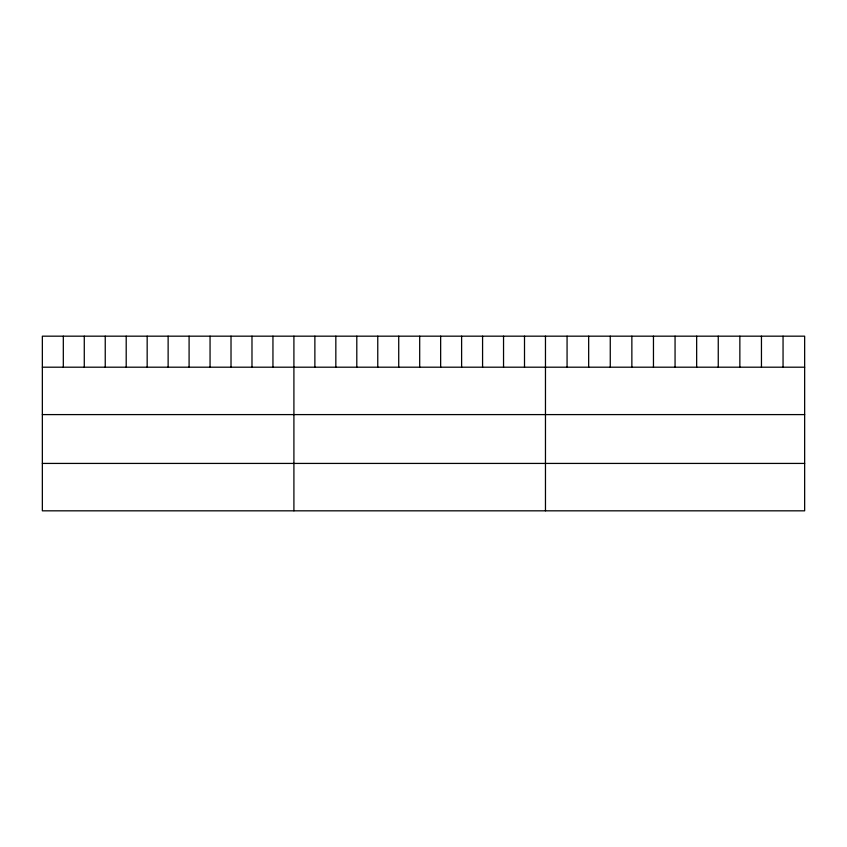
<?xml version="1.0" encoding="UTF-8"?>
<svg xmlns="http://www.w3.org/2000/svg" width="847" height="847" viewBox="0 0 847 847"><rect width="100%" height="100%" fill="white"/><g stroke="black" fill="none" stroke-linecap="round" stroke-linejoin="round"><path stroke-width="1.27" d="M804.65 367.196L804.65 510.826L42.35 510.826L42.35 336.174L804.65 336.174L804.65 367.196L42.35 367.196M42.35 414.596L804.65 414.596M42.35 463.425L804.65 463.425M783.052 336.174L783.052 367.196M761.453 336.174L761.453 367.196M739.855 336.174L739.855 367.196M718.256 336.174L718.256 367.196M696.658 336.174L696.658 367.196M675.059 336.174L675.059 367.196M653.461 336.174L653.461 367.196M631.862 336.174L631.862 367.196M610.264 336.174L610.264 367.196M588.665 336.174L588.665 367.196M567.067 336.174L567.067 367.196M545.468 336.174L545.468 510.826M524.505 336.174L524.505 367.196M503.542 336.174L503.542 367.196M482.578 336.174L482.578 367.196M461.615 336.174L461.615 367.196M440.652 336.174L440.652 367.196M419.689 336.174L419.689 367.196M398.725 336.174L398.725 367.196M377.762 336.174L377.762 367.196M356.799 336.174L356.799 367.196M335.836 336.174L335.836 367.196M314.872 336.174L314.872 367.196M293.909 336.174L293.909 510.826M272.946 336.174L272.946 367.196M251.983 336.174L251.983 367.196M231.019 336.174L231.019 367.196M210.056 336.174L210.056 367.196M189.093 336.174L189.093 367.196M168.13 336.174L168.13 367.196M147.166 336.174L147.166 367.196M126.203 336.174L126.203 367.196M105.24 336.174L105.24 367.196M84.276 336.174L84.276 367.196M63.313 336.174L63.313 367.196"/></g></svg>
